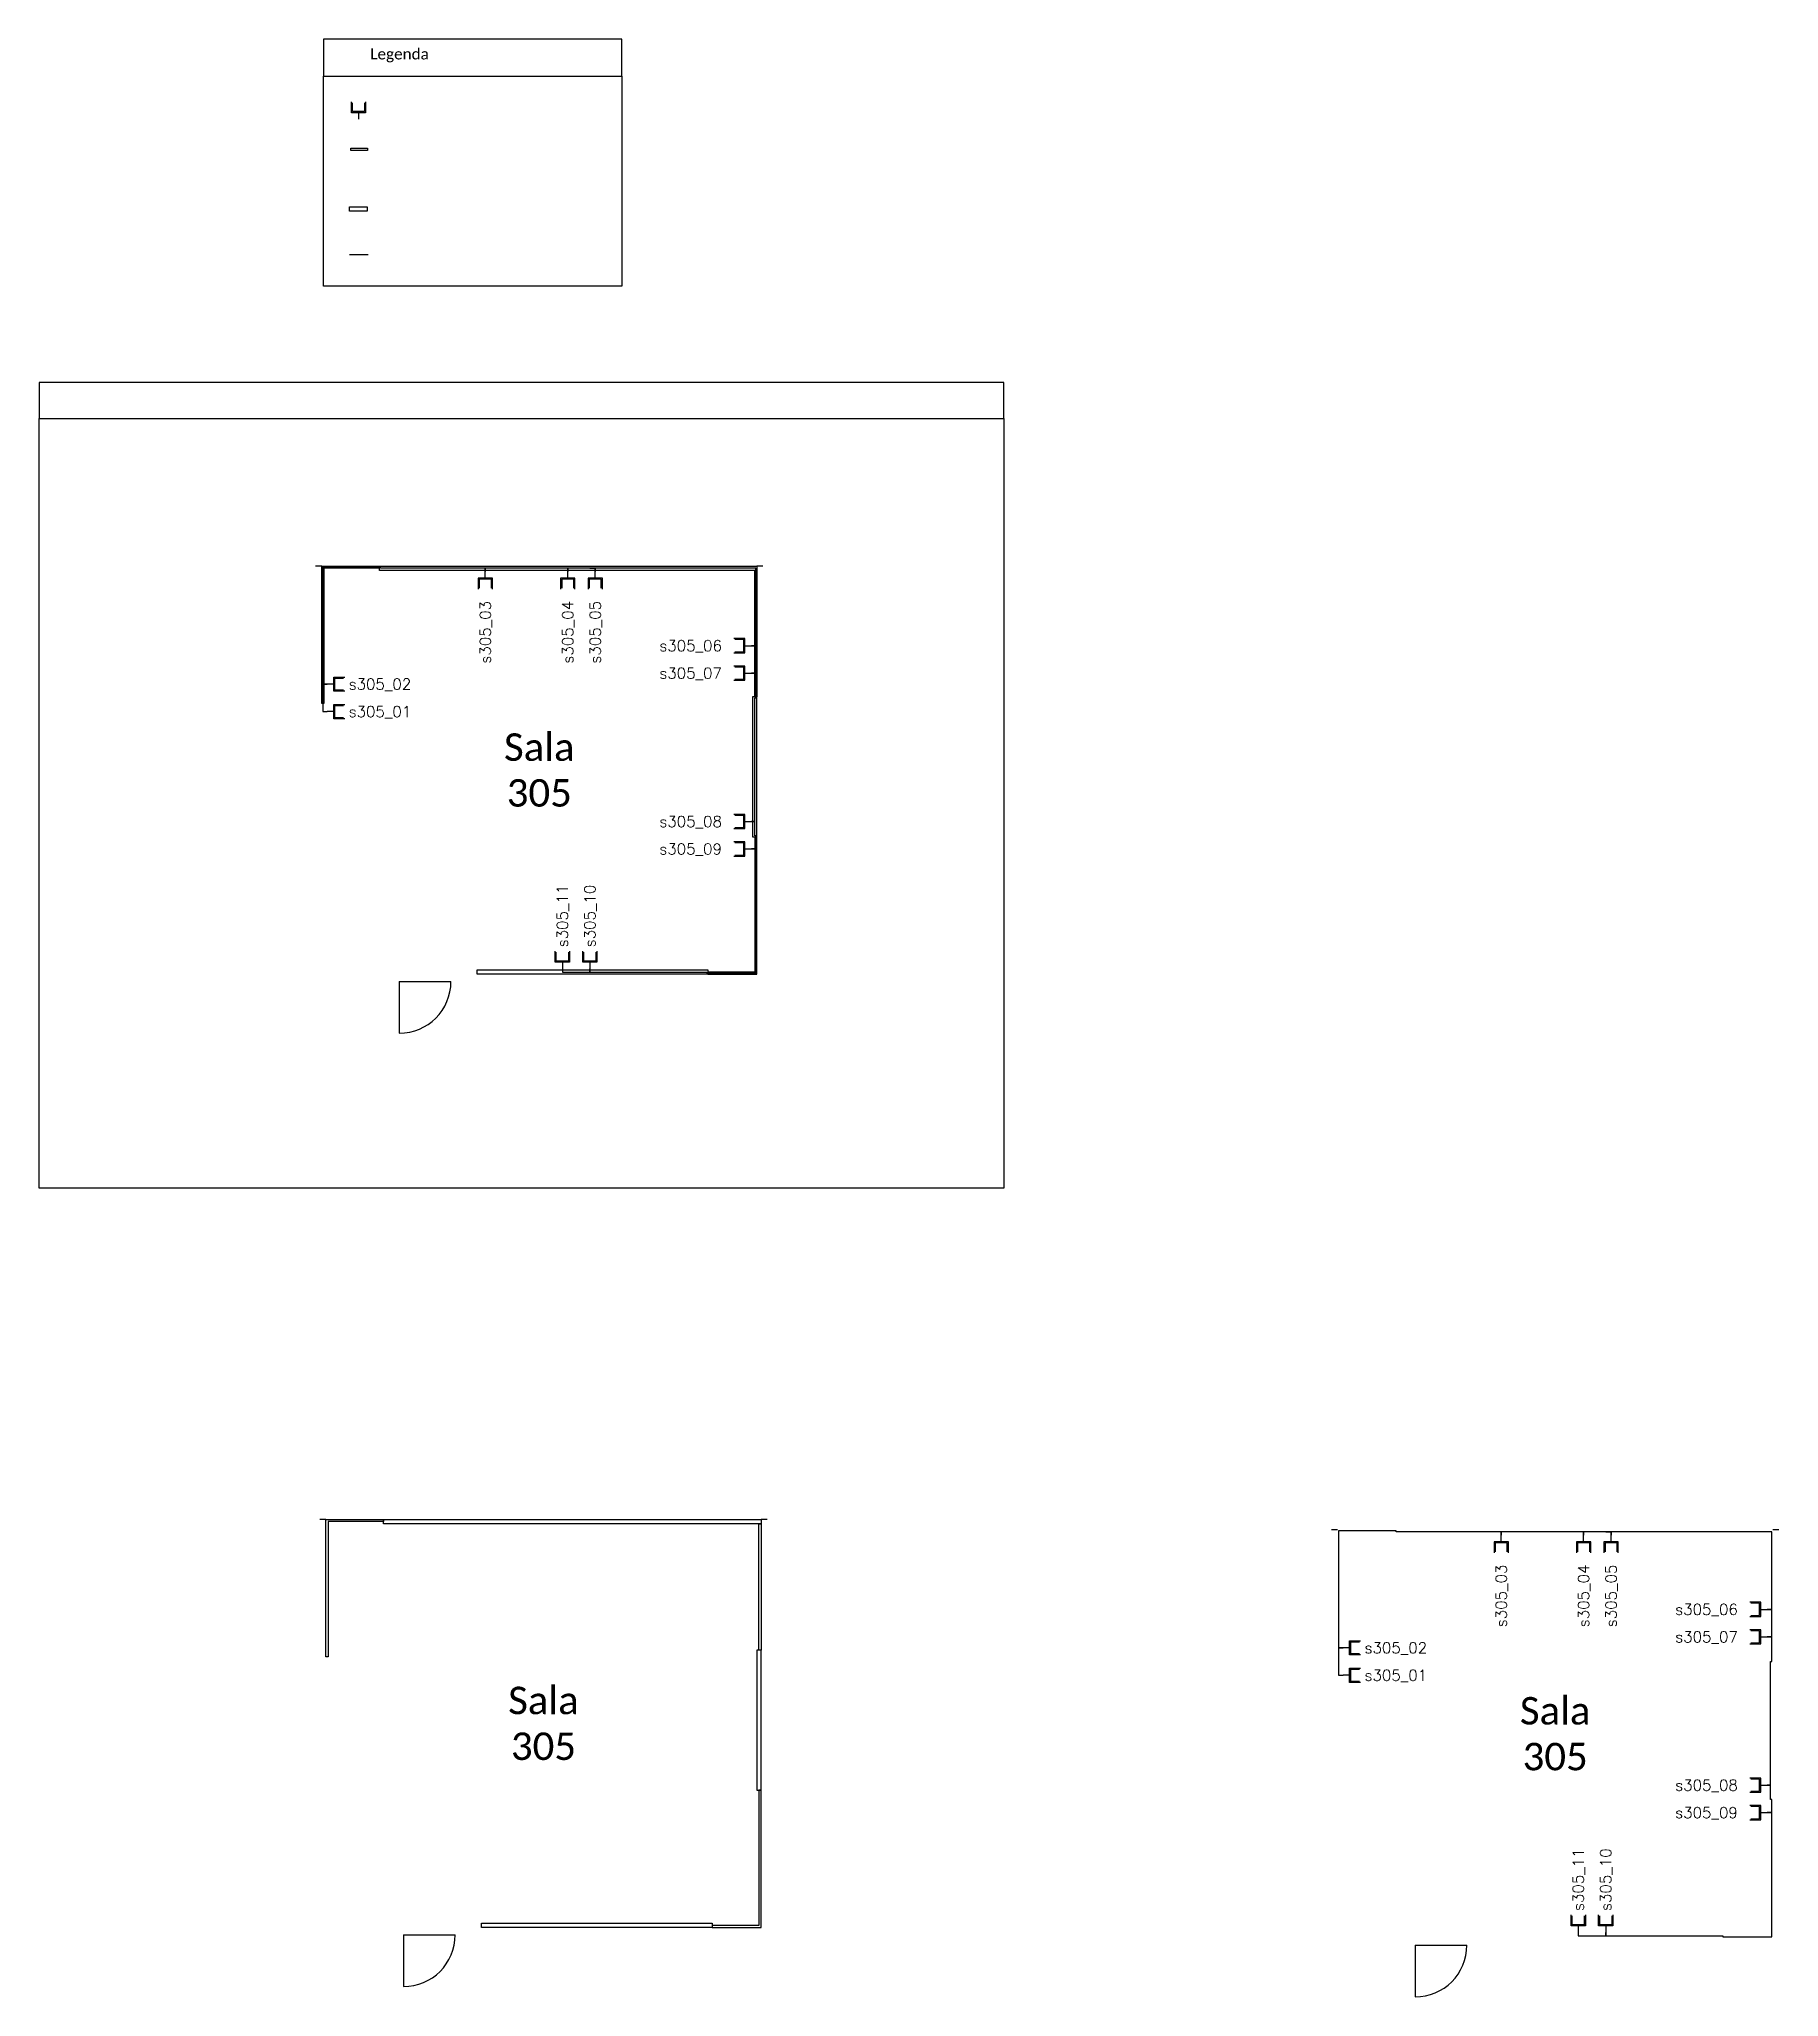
# Model space of a CAD drawing. Header units: centimetres. Extents: x 1992 to 5158, y 650 to 4213.
import ezdxf
from ezdxf.enums import TextEntityAlignment as Align

# ---------------------------------------------------------------- set-up
doc = ezdxf.new("R2010")
doc.units = ezdxf.units.CM
for name, color, linetype in [('dzwi - promień otwarcia', 1, 'Continuous'), ('korytka - istniejące', 200, 'Continuous'), ('korytka - nowe', 220, 'Continuous'), ('przyłącza', 80, 'Continuous'), ('przyłącza - opis', 80, 'Continuous'), ('przyłącza - przewód', 80, 'Continuous'), ('TABELKA', 7, 'Continuous'), ('TEKST', 7, 'Continuous'), ('ściana', 5, 'Continuous')]:
    doc.layers.add(name, color=color, linetype=linetype)
doc.styles.add('Tabela', font='calibril.ttf')
doc.styles.add('tekst', font='romans.shx')

# ---------------------------------------------------------------- blocks, each defined once
blk = doc.blocks.new('Dzwi_1_szkic')
at = {"layer": 'dzwi - promień otwarcia'}
for q in [(72, -76.5), (166, 17.5)]:
    blk.add_line((72, 17.5), q, dxfattribs=at)
blk.add_arc((72, 17.5), 94, 270, 0, dxfattribs=at)
blk = doc.blocks.new('Przyłącze')
at = {"layer": 'przyłącza'}
blk.add_line((0, 12), (0, 0), dxfattribs=at)
for points in [[(13, 32), (13, 12), (-13, 12), (-13, 32)], [(11, 30), (11, 14), (-11, 14), (-11, 30)]]:
    blk.add_lwpolyline(points, dxfattribs=at)
at = {"layer": 'przyłącza - opis', "style": 'tekst'}
blk.add_attdef('OZNACZENIE_PRZYŁĄCZA', text='', height=20, rotation=90, dxfattribs=at).set_placement((0, 39), align=Align.MIDDLE_LEFT)

msp = doc.modelspace()

# ---------------------------------------------------------------- linework, layer by layer
at = {"layer": 'korytka - istniejące'}
for points in [[(2588.5, 3899.6), (2556.4, 3899.6), (2556.4, 3907.6), (2588.5, 3907.6)], [(2610.9, 3253.8), (3297.9, 3253.8), (3297.9, 3245.8), (2610.9, 3245.8)], [(3297.9, 2760.8), (3297.9, 3015.8), (3289.9, 3015.8), (3289.9, 2760.8)], [(3208.9, 2510.8), (2788.9, 2510.8), (2788.9, 2518.8), (3208.9, 2518.8)], [(2618.5, 1518.7), (3305.5, 1518.7), (3305.5, 1510.7), (2618.5, 1510.7)], [(3305.5, 1025.7), (3305.5, 1280.7), (3297.5, 1280.7), (3297.5, 1025.7)], [(3216.5, 775.7), (2796.6, 775.7), (2796.6, 783.7), (3216.5, 783.7)]]:
    msp.add_lwpolyline(points, close=True, dxfattribs=at)
at = {"layer": 'korytka - nowe'}
for points in [[(2589, 4010.2), (2559, 4010.2), (2559, 4014.2), (2589, 4014.2)], [(3297.9, 3245.8), (3297.9, 3015.8), (3293.9, 3015.8), (3293.9, 3245.8)], [(3293.9, 2760.8), (3293.9, 2514.8), (3208.9, 2514.8), (3208.9, 2510.8), (3297.9, 2510.8), (3297.9, 2760.8)], [(3305.5, 1510.7), (3305.5, 1280.7), (3301.5, 1280.7), (3301.5, 1510.7)], [(3301.5, 1025.7), (3301.5, 779.7), (3216.5, 779.7), (3216.5, 775.7), (3305.5, 775.7), (3305.5, 1025.7)]]:
    msp.add_lwpolyline(points, close=True, dxfattribs=at)
for points in [[(2509.9, 3003.8), (2505.9, 3003.8), (2505.9, 3253.8), (2610.9, 3253.8), (2610.9, 3249.8), (2509.9, 3249.8), (2509.9, 3003.8)], [(2517.5, 1268.7), (2513.6, 1268.7), (2513.6, 1518.7), (2618.5, 1518.7), (2618.5, 1514.7), (2517.5, 1514.7), (2517.5, 1268.7)]]:
    msp.add_lwpolyline(points, dxfattribs=at)
at = {"layer": 'przyłącza - przewód'}
msp.add_line((2556.5, 3820.6), (2590.8, 3820.6), dxfattribs=at)
for points in [[(2943.9, 2520.8), (2943.9, 2514.8), (2993.9, 2514.8), (2993.9, 2520.8), (2993.9, 2514.8), (3206.9, 2514.8), (3206.9, 2512.8), (3295.9, 2512.8), (3295.9, 2738.8), (3287.9, 2738.8), (3295.9, 2738.8), (3295.9, 2762.8), (3293.9, 2762.8), (3293.9, 2788.8), (3287.9, 2788.8), (3293.9, 2788.8), (3293.9, 3013.8), (3295.9, 3013.8), (3295.9, 3058.8), (3287.9, 3058.8), (3295.9, 3058.8), (3295.9, 3108.8), (3287.9, 3108.8), (3295.9, 3108.8), (3295.9, 3249.8), (2993.9, 3249.8), (2993.8, 3249.8), (3003.7, 3249.8), (3003.7, 3243.8), (3003.7, 3249.8), (2953.7, 3249.8), (2953.7, 3243.8), (2953.7, 3249.8), (2803.7, 3249.8), (2803.7, 3243.8), (2803.7, 3249.8), (2612.7, 3249.8), (2612.7, 3251.8), (2507.9, 3251.8), (2507.9, 3038.8), (2515.9, 3038.8), (2507.9, 3038.8), (2507.9, 2988.9), (2515.9, 2988.8)], [(4792.5, 766.9), (4792.5, 760.9), (4842.5, 760.9), (4842.5, 766.9), (4842.5, 760.9), (5055.5, 760.9), (5055.5, 758.9), (5144.5, 758.9), (5144.5, 984.9), (5136.5, 984.9), (5144.5, 984.9), (5144.5, 1008.9), (5142.5, 1008.9), (5142.5, 1034.9), (5136.5, 1034.9), (5142.5, 1034.9), (5142.5, 1259.9), (5144.5, 1259.9), (5144.5, 1304.9), (5136.5, 1304.9), (5144.5, 1304.9), (5144.5, 1354.9), (5136.5, 1354.9), (5144.5, 1354.9), (5144.5, 1495.9), (4842.5, 1495.9), (4842.4, 1495.9), (4852.3, 1495.9), (4852.3, 1489.9), (4852.3, 1495.9), (4802.3, 1495.9), (4802.3, 1489.9), (4802.3, 1495.9), (4652.4, 1495.9), (4652.3, 1489.9), (4652.3, 1495.9), (4461.3, 1495.9), (4461.3, 1497.9), (4356.5, 1497.9), (4356.5, 1284.9), (4364.5, 1284.9), (4356.5, 1284.9), (4356.5, 1235), (4364.5, 1234.9)]]:
    msp.add_lwpolyline(points, dxfattribs=at)
at = {"layer": 'TABELKA'}
for points in [[(2509.2, 4145.2), (3052.2, 4145.2), (3052.2, 4212.7), (2509.2, 4212.7)], [(2509.2, 4145.2), (3052.2, 4145.2), (3052.2, 3763.3), (2509.2, 3763.3)], [(1991.8, 3522.4), (3747.2, 3522.4), (3747.2, 3588), (1991.8, 3588)], [(1991.8, 3522.4), (3747.2, 3522.4), (3747.2, 2121.2), (1991.8, 2121.2)]]:
    msp.add_lwpolyline(points, close=True, dxfattribs=at)
at = {"layer": 'ściana'}
for p, q in [((2505.9, 3253.8), (2494.9, 3253.8)), ((3308.9, 3253.8), (3297.9, 3253.8)), ((2513.5, 1518.7), (2502.5, 1518.7)), ((3316.5, 1518.7), (3305.5, 1518.7)), ((4354.5, 1499.9), (4343.5, 1499.9)), ((5157.5, 1499.9), (5146.5, 1499.9))]:
    msp.add_line(p, q, dxfattribs=at)

# ---------------------------------------------------------------- block references
at = {"layer": 'dzwi - promień otwarcia'}
for p in [(2575.2, 2480.1), (2582.8, 745), (4423.8, 726.2)]:
    msp.add_blockref('Dzwi_1_szkic', p, dxfattribs=at)
at = {"layer": 'przyłącza'}
ref = msp.add_blockref('Przyłącze', (2803.7, 3243.8), dxfattribs=dict(at, xscale=-1, rotation=180))
ref.add_attrib('OZNACZENIE_PRZYŁĄCZA', 's305_03', dxfattribs={"layer": 'przyłącza - opis', "height": 20, "rotation": 90, "style": 'tekst'}).set_placement((2803.7, 3076.2), align=Align.MIDDLE_LEFT)
ref = msp.add_blockref('Przyłącze', (2953.7, 3243.8), dxfattribs=dict(at, xscale=-1, rotation=180))
ref.add_attrib('OZNACZENIE_PRZYŁĄCZA', 's305_04', dxfattribs={"layer": 'przyłącza - opis', "height": 20, "rotation": 90, "style": 'tekst'}).set_placement((2953.7, 3076.2), align=Align.MIDDLE_LEFT)
ref = msp.add_blockref('Przyłącze', (3003.7, 3243.8), dxfattribs=dict(at, xscale=-1, rotation=180))
ref.add_attrib('OZNACZENIE_PRZYŁĄCZA', 's305_05', dxfattribs={"layer": 'przyłącza - opis', "height": 20, "rotation": 90, "style": 'tekst'}).set_placement((3003.7, 3076.2), align=Align.MIDDLE_LEFT)
ref = msp.add_blockref('Przyłącze', (3287.9, 3108.8), dxfattribs=dict(at, xscale=-1, rotation=90))
ref.add_attrib('OZNACZENIE_PRZYŁĄCZA', 's305_06', dxfattribs={"layer": 'przyłącza - opis', "height": 20, "style": 'tekst'}).set_placement((3120.3, 3108.8), align=Align.MIDDLE_LEFT)
ref = msp.add_blockref('Przyłącze', (3287.9, 3058.8), dxfattribs=dict(at, xscale=-1, rotation=90))
ref.add_attrib('OZNACZENIE_PRZYŁĄCZA', 's305_07', dxfattribs={"layer": 'przyłącza - opis', "height": 20, "style": 'tekst'}).set_placement((3120.3, 3058.8), align=Align.MIDDLE_LEFT)
at = {"layer": 'przyłącza', "rotation": 270}
for p, values in [((2515.9, 3038.8), {'OZNACZENIE_PRZYŁĄCZA': 's305_02'}), ((2515.9, 2988.8), {'OZNACZENIE_PRZYŁĄCZA': 's305_01'}), ((4364.5, 1284.9), {'OZNACZENIE_PRZYŁĄCZA': 's305_02'}), ((4364.5, 1234.9), {'OZNACZENIE_PRZYŁĄCZA': 's305_01'})]:
    msp.add_blockref('Przyłącze', p, dxfattribs=at).add_auto_attribs(values)
at = {"layer": 'przyłącza'}
ref = msp.add_blockref('Przyłącze', (3287.9, 2788.8), dxfattribs=dict(at, xscale=-1, rotation=90))
ref.add_attrib('OZNACZENIE_PRZYŁĄCZA', 's305_08', dxfattribs={"layer": 'przyłącza - opis', "height": 20, "style": 'tekst'}).set_placement((3120.3, 2788.8), align=Align.MIDDLE_LEFT)
ref = msp.add_blockref('Przyłącze', (3287.9, 2738.8), dxfattribs=dict(at, xscale=-1, rotation=90))
ref.add_attrib('OZNACZENIE_PRZYŁĄCZA', 's305_09', dxfattribs={"layer": 'przyłącza - opis', "height": 20, "style": 'tekst'}).set_placement((3120.3, 2738.8), align=Align.MIDDLE_LEFT)
for p, values in [((2943.9, 2520.8), {'OZNACZENIE_PRZYŁĄCZA': 's305_11'}), ((2993.9, 2520.8), {'OZNACZENIE_PRZYŁĄCZA': 's305_10'}), ((4792.5, 766.9), {'OZNACZENIE_PRZYŁĄCZA': 's305_11'}), ((4842.5, 766.9), {'OZNACZENIE_PRZYŁĄCZA': 's305_10'})]:
    msp.add_blockref('Przyłącze', p, dxfattribs=at).add_auto_attribs(values)
ref = msp.add_blockref('Przyłącze', (4652.3, 1489.9), dxfattribs=dict(at, xscale=-1, rotation=180))
ref.add_attrib('OZNACZENIE_PRZYŁĄCZA', 's305_03', dxfattribs={"layer": 'przyłącza - opis', "height": 20, "rotation": 90, "style": 'tekst'}).set_placement((4652.3, 1322.3), align=Align.MIDDLE_LEFT)
ref = msp.add_blockref('Przyłącze', (4802.3, 1489.9), dxfattribs=dict(at, xscale=-1, rotation=180))
ref.add_attrib('OZNACZENIE_PRZYŁĄCZA', 's305_04', dxfattribs={"layer": 'przyłącza - opis', "height": 20, "rotation": 90, "style": 'tekst'}).set_placement((4802.3, 1322.3), align=Align.MIDDLE_LEFT)
ref = msp.add_blockref('Przyłącze', (4852.3, 1489.9), dxfattribs=dict(at, xscale=-1, rotation=180))
ref.add_attrib('OZNACZENIE_PRZYŁĄCZA', 's305_05', dxfattribs={"layer": 'przyłącza - opis', "height": 20, "rotation": 90, "style": 'tekst'}).set_placement((4852.3, 1322.3), align=Align.MIDDLE_LEFT)
ref = msp.add_blockref('Przyłącze', (5136.5, 1354.9), dxfattribs=dict(at, xscale=-1, rotation=90))
ref.add_attrib('OZNACZENIE_PRZYŁĄCZA', 's305_06', dxfattribs={"layer": 'przyłącza - opis', "height": 20, "style": 'tekst'}).set_placement((4968.9, 1354.9), align=Align.MIDDLE_LEFT)
ref = msp.add_blockref('Przyłącze', (5136.5, 1304.9), dxfattribs=dict(at, xscale=-1, rotation=90))
ref.add_attrib('OZNACZENIE_PRZYŁĄCZA', 's305_07', dxfattribs={"layer": 'przyłącza - opis', "height": 20, "style": 'tekst'}).set_placement((4968.9, 1304.9), align=Align.MIDDLE_LEFT)
ref = msp.add_blockref('Przyłącze', (5136.5, 1034.9), dxfattribs=dict(at, xscale=-1, rotation=90))
ref.add_attrib('OZNACZENIE_PRZYŁĄCZA', 's305_08', dxfattribs={"layer": 'przyłącza - opis', "height": 20, "style": 'tekst'}).set_placement((4968.9, 1034.9), align=Align.MIDDLE_LEFT)
ref = msp.add_blockref('Przyłącze', (5136.5, 984.9), dxfattribs=dict(at, xscale=-1, rotation=90))
ref.add_attrib('OZNACZENIE_PRZYŁĄCZA', 's305_09', dxfattribs={"layer": 'przyłącza - opis', "height": 20, "style": 'tekst'}).set_placement((4968.9, 984.9), align=Align.MIDDLE_LEFT)
at = {"layer": 'TABELKA'}
msp.add_blockref('Przyłącze', (2572.9, 4066.9), dxfattribs=at)

# ---------------------------------------------------------------- texts
at = {"layer": 'TABELKA', "style": 'Tabela'}
for s, width, gutter_width, insert, char_height, attachment_point in [('Legenda', 457.784, 100, (2594.4, 4195.8), 20, 1), ('Sala\\P305', 792, 10, (2909.5, 1147.2), 50, 5), ('Sala\\P305', 792, 10, (4750.5, 1128.4), 50, 5)]:
    msp.add_mtext_dynamic_manual_height_columns(s, width=width, gutter_width=gutter_width, heights=[0], dxfattribs=dict(at, insert=insert, char_height=char_height, attachment_point=attachment_point))
at = {"layer": 'TEKST', "insert": (2901.9, 2882.3), "char_height": 50, "attachment_point": 5, "style": 'Tabela'}
msp.add_mtext_dynamic_manual_height_columns('Sala\\P305', width=791.954, gutter_width=10, heights=[0], dxfattribs=at)

doc.saveas('drawing.dxf')
